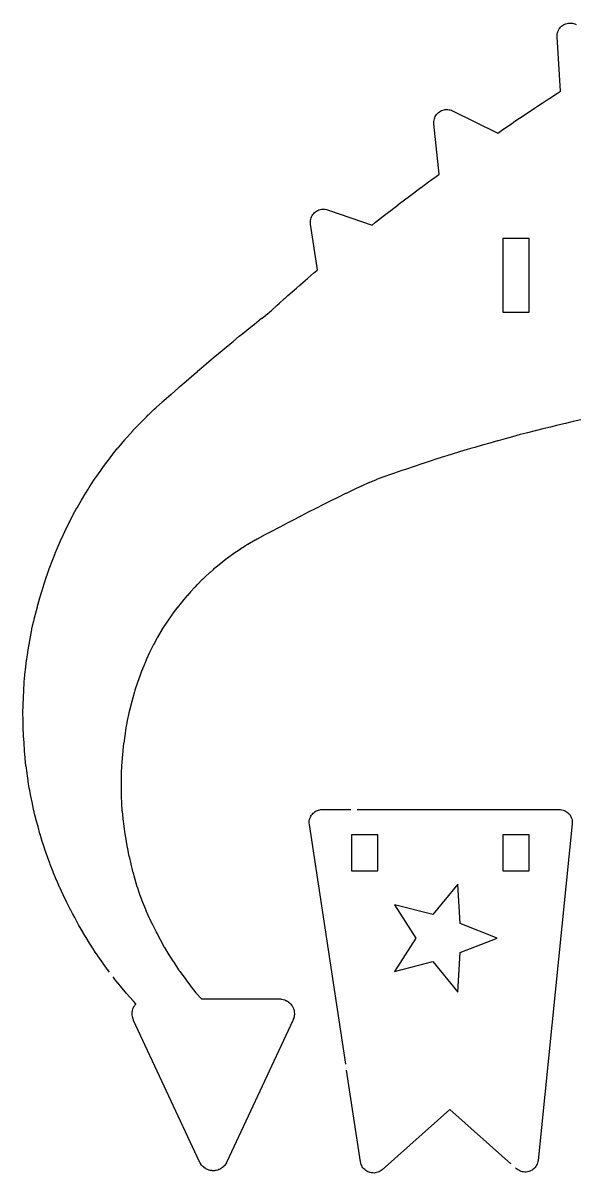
# Model space of a CAD drawing. Header units: millimetres. Extents: x 9 to 267, y 8 to 290.
# Drawn here: x 8.9 to 67.2, y 8.2 to 129.6 of the extents above; entities that cross this region are included whole.
import ezdxf

# ---------------------------------------------------------------- set-up
doc = ezdxf.new("R2010")
doc.units = ezdxf.units.MM
doc.layers.add('CUT', color=1, linetype='CONTINUOUS')
doc.layers.add('ENGRAVE', color=5, linetype='CONTINUOUS')

msp = doc.modelspace()

# ---------------------------------------------------------------- linework, layer by layer
at = {"layer": 'CUT', "color": 1}
for points in [[(18.0263, 29.4153), (17.9277, 29.5468), (17.9234, 29.5525), (17.9192, 29.5582), (17.915, 29.5639), (17.353, 30.3302), (17.3437, 30.343), (17.3345, 30.3559), (17.3254, 30.3688), (16.7896, 31.1368), (16.7799, 31.1509), (16.7703, 31.1651), (16.7608, 31.1793), (16.5406, 31.5129), (16.5373, 31.5178), (16.2604, 31.9413), (16.2525, 31.9536), (16.2446, 31.9659), (16.2368, 31.9783), (15.7524, 32.7557), (15.7496, 32.7602), (15.7398, 32.7761), (15.7359, 32.7825), (15.2705, 33.5456), (15.264, 33.5563), (15.2577, 33.5669), (15.2514, 33.5776), (14.9376, 34.1143), (14.9352, 34.1185), (14.8077, 34.3383), (14.7982, 34.3551), (14.7888, 34.3718), (14.7795, 34.3887), (14.3619, 35.1591), (14.3591, 35.1645), (14.1371, 35.5786), (14.1338, 35.5848), (13.9415, 35.948), (13.9353, 35.9598), (13.9293, 35.9715), (13.9233, 35.9833), (13.5362, 36.751), (13.5309, 36.7616), (13.5257, 36.7722), (13.5205, 36.7828), (13.3361, 37.1651), (13.3323, 37.1731), (13.1467, 37.5646), (13.1451, 37.568), (12.7765, 38.3511), (12.771, 38.3629), (12.7656, 38.3747), (12.7602, 38.3865), (12.5317, 38.8976), (12.4241, 39.1384), (12.4147, 39.1599), (12.4054, 39.1816), (12.3964, 39.2033), (12.0943, 39.9488), (12.0879, 39.9648), (12.0816, 39.9808), (12.0755, 39.9969), (11.7847, 40.771), (11.7837, 40.7737), (11.7329, 40.9098), (11.7296, 40.9186), (11.4917, 41.57), (11.49, 41.5745), (11.2092, 42.352), (11.2036, 42.3676), (11.1982, 42.3833), (11.1928, 42.399), (10.9456, 43.1403), (10.9376, 43.1654), (10.9297, 43.1905), (10.9222, 43.2156), (10.7053, 43.9628), (10.7021, 43.9741), (10.6989, 43.9854), (10.6958, 43.9967), (10.4864, 44.7682), (10.2663, 45.5502), (10.2608, 45.5707), (10.2553, 45.5913), (10.25, 45.6119), (10.1275, 46.1072), (10.0683, 46.3453), (10.0623, 46.3707), (10.0565, 46.3962), (10.0509, 46.4218), (9.895, 47.1743), (9.8935, 47.1816), (9.892, 47.1888), (9.8906, 47.1961), (9.7374, 47.9787), (9.7359, 47.986), (9.5771, 48.7488), (9.5721, 48.7737), (9.5674, 48.7987), (9.563, 48.8237), (9.4401, 49.551), (9.4361, 49.5763), (9.4323, 49.6017), (9.4288, 49.6271), (9.3308, 50.3827), (9.3296, 50.3914), (9.3262, 50.415), (9.3257, 50.4185), (9.2201, 51.176), (9.2188, 51.1855), (9.2175, 51.1949), (9.2163, 51.2044), (9.1231, 51.9499), (9.1199, 51.9782), (9.117, 52.0065), (9.1143, 52.0349), (9.0542, 52.7691), (9.0529, 52.7863), (9.0517, 52.8034), (9.0507, 52.8206), (9.0079, 53.5839), (9.0074, 53.5912), (9.0069, 53.5986), (9.0064, 53.6059), (8.9464, 54.3555), (8.9445, 54.3822), (8.9429, 54.4089), (8.9415, 54.4356), (8.9126, 55.1589), (8.9118, 55.1853), (8.9113, 55.2117), (8.911, 55.2382), (8.9107, 55.9914), (8.9107, 56.0004), (8.8989, 56.7812), (8.8988, 56.7934), (8.8987, 56.8057), (8.8987, 56.818), (8.9011, 57.5618), (8.9015, 57.5884), (8.9021, 57.615), (8.903, 57.6416), (8.9351, 58.3874), (8.9356, 58.3984), (8.9362, 58.4093), (8.9368, 58.4203), (8.983, 59.1957), (9.0237, 59.9641), (9.0254, 59.9917), (9.0275, 60.0193), (9.0298, 60.0469), (9.0984, 60.772), (9.1009, 60.7963), (9.1036, 60.8205), (9.1066, 60.8447), (9.2053, 61.5953), (9.2064, 61.6042), (9.2075, 61.6132), (9.2084, 61.6221), (9.2846, 62.3701), (9.2875, 62.396), (9.2906, 62.422), (9.2941, 62.4479), (9.3257, 62.6717), (9.3967, 63.1738), (9.4005, 63.1992), (9.4046, 63.2245), (9.4089, 63.2499), (9.5457, 64.0065), (9.6849, 64.8003), (9.6865, 64.809), (9.6881, 64.8179), (9.6897, 64.8267), (9.8318, 65.5779), (9.8368, 65.6028), (9.842, 65.6277), (9.8474, 65.6525), (10.0183, 66.3993), (10.0212, 66.4113), (10.024, 66.4234), (10.027, 66.4355), (10.1253, 66.8313), (10.1273, 66.8392), (10.2221, 67.2109), (10.4145, 67.985), (10.4205, 68.0079), (10.4266, 68.0307), (10.4329, 68.0536), (10.6471, 68.801), (10.6511, 68.8146), (10.6551, 68.8282), (10.6592, 68.8417), (10.8989, 69.6159), (10.9265, 69.7064), (10.9284, 69.7125), (11.1472, 70.4193), (11.1481, 70.4223), (11.3886, 71.1928), (11.3952, 71.2132), (11.4019, 71.2336), (11.4088, 71.2539), (11.6665, 71.9951), (11.6738, 72.0155), (11.6812, 72.0358), (11.6888, 72.0561), (11.7293, 72.1615), (11.73, 72.1633), (11.9846, 72.8225), (12.2845, 73.6078), (12.2896, 73.6209), (12.2948, 73.634), (12.3, 73.6471), (12.5299, 74.2131), (12.5305, 74.2145), (12.6035, 74.3934), (12.6136, 74.4175), (12.6239, 74.4415), (12.6344, 74.4653), (12.9736, 75.2125), (12.9795, 75.2253), (12.9855, 75.2381), (12.9915, 75.2508), (13.3297, 75.9558), (13.3324, 75.9616), (13.3639, 76.0263), (13.7394, 76.8102), (13.7469, 76.8255), (13.7544, 76.8408), (13.7621, 76.8561), (14.1317, 77.5796), (14.1332, 77.5826), (14.1453, 77.6061), (14.1555, 77.6256), (14.1658, 77.6449), (14.1763, 77.6641), (14.5978, 78.4219), (14.6035, 78.432), (14.6092, 78.442), (14.6149, 78.452), (14.9304, 78.9968), (14.9353, 79.0052), (15.0702, 79.2343), (15.0725, 79.2383), (15.5371, 80.0211), (15.5443, 80.033), (15.5515, 80.0448), (15.5587, 80.0566), (15.7335, 80.3377), (15.7364, 80.3424), (16.0336, 80.8159), (16.0442, 80.8324), (16.0548, 80.8489), (16.0656, 80.8653), (16.5344, 81.5657), (16.5378, 81.5707), (16.5744, 81.6249), (16.5826, 81.6368), (16.5906, 81.6484), (16.5987, 81.66), (17.1455, 82.433), (17.1531, 82.4436), (17.3315, 82.6906), (17.337, 82.6981), (17.3422, 82.7053), (17.3476, 82.7126), (17.7371, 83.2366), (17.7413, 83.2422), (17.7455, 83.2478), (17.7497, 83.2534), (18.1322, 83.7569), (18.1378, 83.7643), (18.1435, 83.7716), (18.1492, 83.779), (18.3517, 84.0381), (18.3561, 84.0437), (18.3605, 84.0493), (18.3649, 84.0548), (18.9329, 84.7657), (18.9388, 84.7731), (18.9448, 84.7804), (18.9508, 84.7878), (18.9925, 84.8385), (18.9977, 84.8448), (19.0029, 84.8511), (19.0082, 84.8573), (19.6598, 85.6302), (19.6704, 85.6427), (19.6811, 85.6551), (19.6919, 85.6674), (19.7371, 85.7185), (19.7442, 85.7264), (20.3885, 86.4422), (20.3959, 86.4504), (20.5333, 86.6005), (20.5414, 86.6092), (20.5491, 86.6176), (20.557, 86.626), (21.1428, 87.244), (21.1503, 87.2518), (21.3351, 87.4437), (21.3428, 87.4516), (21.3502, 87.4592), (21.3578, 87.4669), (21.9339, 88.0457), (21.9413, 88.0531), (22.1359, 88.2456), (22.1439, 88.2535), (22.1517, 88.2611), (22.1596, 88.2687), (22.7644, 88.8475), (22.7717, 88.8544), (22.9366, 89.0098), (22.945, 89.0177), (22.9533, 89.0253), (22.9616, 89.033), (23.6382, 89.6493), (23.6451, 89.6556), (23.7313, 89.733), (23.7444, 89.7446), (23.7572, 89.7558), (23.7702, 89.767), (24.5465, 90.4286), (24.5513, 90.4327), (24.5723, 90.4504), (24.5808, 90.4577), (25.3425, 91.1249), (25.3508, 91.1321), (25.4864, 91.2489), (26.1475, 91.8287), (26.1507, 91.8315), (26.4063, 92.0542), (26.4091, 92.0566), (26.9495, 92.5249), (27.3247, 92.851), (27.3315, 92.8568), (27.7512, 93.2167), (28.2586, 93.6517), (28.2649, 93.6571), (28.5511, 93.8994), (29.2037, 94.4524), (29.2095, 94.4574), (29.3515, 94.5763), (30.1433, 95.2398), (30.1515, 95.2466), (30.9503, 95.9053), (30.9524, 95.907), (31.1325, 96.0549), (31.1363, 96.0581), (31.7522, 96.5601), (32.112, 96.8535), (32.1179, 96.8583), (32.5521, 97.2084), (33.1059, 97.6542), (33.1114, 97.6586), (33.3532, 97.8512), (34.1113, 98.4548), (34.1161, 98.4587), (34.152, 98.487), (34.1538, 98.4884), (34.9346, 99.1022), (34.9462, 99.1116), (34.9577, 99.1211), (34.9691, 99.1307), (35.1062, 99.2497), (35.1111, 99.254), (35.1159, 99.2583), (35.1208, 99.2627), (35.7463, 99.8295), (35.7498, 99.8327), (35.9956, 100.0539), (35.9978, 100.0558), (36.5451, 100.5462), (36.5502, 100.5507), (36.8923, 100.8541), (36.8947, 100.8562), (37.3477, 101.2562), (37.3505, 101.2586), (37.8, 101.6532), (37.8038, 101.6565), (38.1484, 101.9567), (38.7115, 102.4497), (38.7195, 102.4566), (38.9491, 102.6544), (39.6384, 103.2505), (39.6459, 103.2569), (39.7497, 103.3453), (40.0134, 103.5706), (39.28, 108.4051), (39.2666, 108.5367), (39.266, 108.6709), (39.2786, 108.8045), (39.3041, 108.9363), (39.3423, 109.0649), (39.3929, 109.1892), (39.4553, 109.308), (39.529, 109.4201), (39.6133, 109.5245), (39.7074, 109.6202), (39.8104, 109.7063), (39.9212, 109.7819), (40.039, 109.8464), (40.1624, 109.899), (40.2903, 109.9394), (40.4216, 109.9671), (40.555, 109.9819), (40.6892, 109.9837), (40.8229, 109.9723), (40.9549, 109.948), (41.0821, 109.9114), (45.7785, 108.3088), (46.1484, 108.6013), (46.1537, 108.6055), (46.4759, 108.8576), (46.4778, 108.8591), (46.9489, 109.2264), (46.9541, 109.2305), (47.508, 109.658), (47.5099, 109.6594), (47.7539, 109.8471), (48.5471, 110.4566), (48.5495, 110.4584), (49.3494, 111.0702), (49.3546, 111.0742), (49.5981, 111.2585), (49.5999, 111.2599), (50.1498, 111.6747), (50.1551, 111.6786), (50.6633, 112.0581), (50.6661, 112.0602), (50.9504, 112.2713), (50.9555, 112.2751), (51.7477, 112.8577), (51.7516, 112.8605), (52.5547, 113.4466), (52.5558, 113.4474), (52.8443, 113.6575), (52.8487, 113.6607), (52.881, 113.684), (52.3157, 118.9911), (52.3081, 119.1224), (52.3133, 119.2556), (52.3315, 119.3877), (52.3623, 119.5175), (52.4056, 119.6436), (52.4609, 119.765), (52.5276, 119.8804), (52.6053, 119.9888), (52.6931, 120.0892), (52.7902, 120.1806), (52.8956, 120.2622), (53.0085, 120.3332), (53.1278, 120.3929), (53.2522, 120.4407), (53.3807, 120.4763), (53.5121, 120.4993), (53.6451, 120.5095), (53.7784, 120.5067), (53.9108, 120.491), (54.0411, 120.4626), (54.168, 120.4217), (54.2887, 120.3694), (59.0635, 118.0191), (59.6989, 118.4597), (59.7017, 118.4617), (59.7524, 118.4966), (59.7577, 118.5003), (60.5522, 119.0426), (60.558, 119.0465), (60.8761, 119.2612), (60.8776, 119.2622), (61.3558, 119.5841), (61.3582, 119.5857), (62.067, 120.0605), (62.0698, 120.0624), (62.1577, 120.121), (62.9535, 120.6518), (62.9586, 120.6552), (63.2721, 120.8623), (63.7531, 121.1797), (63.7589, 121.1835), (64.493, 121.6625), (64.5548, 121.7027), (64.5592, 121.7056), (65.3555, 122.2201), (65.3595, 122.2226), (65.6834, 122.4303), (65.3367, 128.1893), (65.3354, 128.325), (65.3477, 128.4621), (65.3738, 128.5973), (65.4131, 128.7291), (65.4655, 128.8564), (65.5304, 128.9778), (65.607, 129.0921), (65.6947, 129.1981), (65.7925, 129.2949), (65.8996, 129.3814), (66.0147, 129.4568), (66.1368, 129.5203), (66.2646, 129.5713), (66.3969, 129.6092), (66.5323, 129.6337), (66.6695, 129.6446), (66.8071, 129.6417), (66.9437, 129.625), (67.078, 129.5948), (67.2086, 129.5514), (67.3341, 129.495)], [(67.8231, 87.726), (67.0223, 87.5427), (66.2222, 87.356), (65.421, 87.1656), (65.2618, 87.1273), (64.6223, 86.9729), (63.8229, 86.7769), (63.0258, 86.5782), (62.2196, 86.3721), (62.0485, 86.3282), (61.4314, 86.1682), (60.6212, 85.9498), (59.8289, 85.7349), (59.0883, 85.5283), (59.0223, 85.5098), (58.2259, 85.2848), (57.4277, 85.0557), (56.6247, 84.8204), (56.3139, 84.7284), (55.8254, 84.5833), (55.0269, 84.3434), (54.2263, 84.0991), (53.6744, 83.9287), (53.43, 83.8529), (52.6284, 83.5992), (51.8294, 83.3423), (51.1827, 83.1306), (51.0255, 83.0784), (50.2304, 82.8127), (49.429, 82.5402), (48.8174, 82.3296), (48.6268, 82.2637), (47.8314, 81.9871), (47.0299, 81.7035), (46.5452, 81.5299), (46.2459, 81.4223), (46.2333, 81.4176), (46.2208, 81.4128), (46.2083, 81.4078), (45.4504, 81.0971), (45.437, 81.0914), (45.4235, 81.0856), (45.4102, 81.0795), (44.6676, 80.7328), (44.6661, 80.732), (44.6405, 80.7201), (43.8331, 80.3372), (43.0376, 79.9607), (43.0316, 79.9578), (42.9861, 79.9357), (42.2398, 79.5677), (42.2329, 79.5643), (41.4386, 79.1784), (41.4324, 79.1753), (41.3503, 79.1343), (40.634, 78.7741), (39.8407, 78.3755), (39.7586, 78.3337), (39.0429, 77.9697), (38.2386, 77.5531), (38.2025, 77.5343), (38.2009, 77.5334), (37.4438, 77.1393), (36.6807, 76.7344), (36.6794, 76.7337), (36.6372, 76.7114), (35.8375, 76.2864), (35.8351, 76.2852), (35.1727, 75.9349), (35.1705, 75.9337), (35.0509, 75.8707), (35.0398, 75.865), (35.0287, 75.8592), (35.0176, 75.8536), (34.2495, 75.4674), (34.2398, 75.4624), (34.2301, 75.4574), (34.2205, 75.4522), (33.6412, 75.1346), (33.4474, 75.0282), (33.4405, 75.0243), (33.4335, 75.0204), (33.4266, 75.0165), (32.6501, 74.5635), (32.6425, 74.5591), (32.635, 74.5545), (32.6275, 74.55), (32.2913, 74.3407), (32.2839, 74.336), (31.8492, 74.057), (31.8439, 74.0535), (31.8385, 74.05), (31.8332, 74.0465), (31.0826, 73.542), (31.0755, 73.5372), (31.0558, 73.5236), (31.0479, 73.518), (31.0396, 73.5121), (31.0314, 73.5061), (30.2572, 72.9319), (30.2495, 72.9261), (30.2419, 72.9203), (30.2343, 72.9144), (30.0211, 72.7456), (29.4545, 72.2923), (29.4465, 72.2857), (29.0427, 71.9513), (29.036, 71.9457), (29.0293, 71.94), (29.0227, 71.9342), (28.659, 71.615), (28.6532, 71.6098), (28.6474, 71.6046), (28.6416, 71.5993), (28.1589, 71.1532), (27.8597, 70.8717), (27.8546, 70.8668), (27.8495, 70.862), (27.8444, 70.857), (27.3385, 70.3579), (27.3315, 70.3509), (27.3245, 70.3438), (27.3176, 70.3367), (27.0615, 70.067), (27.054, 70.0591), (26.5938, 69.5572), (26.2638, 69.1915), (26.2588, 69.1859), (26.2539, 69.1803), (26.2489, 69.1746), (25.8961, 68.7634), (25.8897, 68.7558), (25.8833, 68.7482), (25.877, 68.7405), (25.4587, 68.2198), (25.252, 67.9627), (25.2472, 67.9567), (25.2425, 67.9507), (25.2379, 67.9446), (24.6686, 67.1992), (24.6631, 67.1919), (24.6577, 67.1846), (24.6523, 67.1772), (24.6442, 67.1658), (24.64, 67.1599), (24.6358, 67.154), (24.6317, 67.148), (24.0975, 66.3649), (24.0924, 66.3573), (23.8671, 66.0163), (23.8624, 66.0091), (23.583, 65.5731), (23.5777, 65.5647), (23.5725, 65.5562), (23.5673, 65.5477), (23.1085, 64.7774), (23.1028, 64.7676), (23.0972, 64.7578), (23.0917, 64.7479), (23.067, 64.7028), (23.0658, 64.7005), (22.6726, 63.9846), (22.6657, 63.9718), (22.659, 63.9588), (22.6525, 63.9458), (22.2771, 63.1779), (22.2739, 63.1712), (22.2716, 63.1664), (22.2684, 63.1595), (22.2654, 63.153), (21.9177, 62.3785), (21.9152, 62.3728), (21.9127, 62.3671), (21.9103, 62.3614), (21.5807, 61.5855), (21.5769, 61.5763), (21.5731, 61.5671), (21.5695, 61.5579), (21.4729, 61.3083), (21.4698, 61.3003), (21.2778, 60.7831), (21.2742, 60.7734), (20.9962, 59.9838), (20.993, 59.9746), (20.7312, 59.1916), (20.7281, 59.1821), (20.7251, 59.1726), (20.7222, 59.163), (20.6754, 59.0061), (20.4975, 58.3894), (20.4944, 58.3786), (20.2828, 57.5906), (20.2811, 57.5844), (20.2796, 57.5782), (20.278, 57.572), (20.0878, 56.7995), (20.0853, 56.7887), (20.0828, 56.778), (20.0805, 56.7672), (19.9199, 55.996), (19.9185, 55.989), (19.9171, 55.9821), (19.9158, 55.9751), (19.8738, 55.7475), (19.7728, 55.1979), (19.7716, 55.1908), (19.7704, 55.1838), (19.7692, 55.1767), (19.6451, 54.3995), (19.644, 54.3925), (19.643, 54.3855), (19.642, 54.3785), (19.5362, 53.6009), (19.5353, 53.5941), (19.5344, 53.5873), (19.5336, 53.5805), (19.4454, 52.8023), (19.4447, 52.7957), (19.444, 52.789), (19.4434, 52.7824), (19.3724, 52.0053), (19.3718, 51.9978), (19.3712, 51.9903), (19.3706, 51.9829), (19.3189, 51.2069), (19.3184, 51.1996), (19.318, 51.1922), (19.3177, 51.1849), (19.2845, 50.4069), (19.2843, 50.4007), (19.2841, 50.3945), (19.2839, 50.3882), (19.2666, 49.61), (19.2664, 49.5977), (19.2646, 48.8112), (19.2647, 48.7992), (19.2782, 48.0124), (19.2785, 48.0007), (19.307, 47.2166), (19.3073, 47.2081), (19.3078, 47.1995), (19.3083, 47.1909), (19.3579, 46.4216), (19.3586, 46.4113), (19.3595, 46.4009), (19.3604, 46.3906), (19.4364, 45.6206), (19.4372, 45.6124), (19.4381, 45.6043), (19.4391, 45.5962), (19.5367, 44.8192), (19.5375, 44.8131), (19.5384, 44.8071), (19.5392, 44.801), (19.653, 44.0222), (19.6548, 44.0102), (19.7856, 43.2235), (19.7877, 43.2117), (19.8737, 42.7501), (19.9345, 42.4245), (19.9367, 42.4132), (20.0988, 41.6262), (20.1013, 41.6145), (20.2792, 40.8286), (20.2809, 40.8212), (20.2827, 40.8138), (20.2845, 40.8063), (20.4808, 40.0302), (20.4827, 40.0229), (20.4846, 40.0157), (20.4866, 40.0084), (20.6718, 39.345), (20.6722, 39.3433), (20.7039, 39.2292), (20.7067, 39.2196), (20.9349, 38.4467), (20.9398, 38.4311), (20.9448, 38.4155), (20.9501, 38.4), (21.2216, 37.634), (21.4673, 36.9562), (21.5078, 36.8468), (21.5127, 36.834), (21.5177, 36.8214), (21.523, 36.8086), (21.8497, 36.0363), (21.8528, 36.0289), (22.1768, 35.2503), (22.1824, 35.2371), (22.1883, 35.224), (22.1943, 35.2109), (22.2635, 35.0644), (22.2662, 35.0587), (22.2689, 35.0531), (22.2717, 35.0474), (22.5717, 34.4444), (22.5755, 34.4368), (22.5792, 34.4291), (22.5829, 34.4215), (22.9542, 33.6508), (22.9597, 33.6396), (22.9654, 33.6285), (22.9711, 33.6174), (23.0615, 33.4479), (23.0665, 33.4386), (23.3953, 32.8463), (23.401, 32.836), (23.8269, 32.0527), (23.8326, 32.0424), (23.8385, 32.0321), (23.8444, 32.0218), (23.8581, 31.9989), (24.3165, 31.2441), (24.6554, 30.692), (24.6607, 30.6835), (24.6661, 30.6751), (24.6715, 30.6667), (24.8193, 30.4427), (24.8203, 30.4413), (25.3389, 29.653), (25.3437, 29.6458), (25.3486, 29.6386), (25.3535, 29.6314), (25.4522, 29.4902), (25.458, 29.4822), (25.4638, 29.4741), (25.4697, 29.4662), (25.9186, 28.8665), (25.9297, 28.8515), (25.9406, 28.8364), (25.9515, 28.8213), (26.2514, 28.3966), (26.2575, 28.388), (26.2638, 28.3795), (26.2701, 28.371), (26.5099, 28.0551), (26.5145, 28.0491), (26.5192, 28.0432), (26.5239, 28.0372), (27.0548, 27.3727), (27.0587, 27.3678), (27.1394, 27.2658), (27.1489, 27.2541), (27.1587, 27.2424), (27.1685, 27.2308), (27.7425, 26.575), (35.9683, 26.575), (36.0354, 26.5733), (36.0907, 26.5705), (36.2242, 26.5571), (36.2476, 26.5535), (36.3791, 26.5268), (36.4021, 26.5209), (36.5302, 26.4811), (36.5524, 26.473), (36.676, 26.4205), (36.6973, 26.4102), (36.8149, 26.3456), (36.8351, 26.3332), (36.9456, 26.2572), (36.9644, 26.2428), (37.0669, 26.1561), (37.0841, 26.1399), (37.1773, 26.0434), (37.1929, 26.0256), (37.276, 25.9202), (37.2897, 25.9009), (37.3617, 25.7877), (37.3734, 25.7671), (37.4338, 25.6473), (37.4434, 25.6256), (37.4915, 25.5004), (37.4988, 25.4779), (37.5341, 25.3484), (37.5392, 25.3253), (37.5613, 25.1929), (37.564, 25.1694), (37.5728, 25.0355), (37.5731, 25.0118), (37.5684, 24.8777), (37.5664, 24.8541), (37.5483, 24.7212), (37.5439, 24.6979), (37.5125, 24.5674), (37.5058, 24.5447), (37.4616, 24.4181), (37.4407, 24.3668), (37.4138, 24.3052), (30.4404, 9.3622), (30.4111, 9.3031), (30.3856, 9.255), (30.3184, 9.1416), (30.3055, 9.1222), (30.2274, 9.0159), (30.2128, 8.9979), (30.1246, 8.8998), (30.1082, 8.8833), (30.0108, 8.7945), (29.9929, 8.7797), (29.8872, 8.7008), (29.8679, 8.6878), (29.7549, 8.6198), (29.7345, 8.6087), (29.6154, 8.5521), (29.5939, 8.5432), (29.4698, 8.4986), (29.4476, 8.4918), (29.3197, 8.4596), (29.2969, 8.455), (29.1665, 8.4356), (29.1433, 8.4333), (29.0116, 8.4268), (28.9884, 8.4268), (28.8567, 8.4333), (28.8335, 8.4356), (28.7031, 8.455), (28.6803, 8.4596), (28.5524, 8.4918), (28.5302, 8.4986), (28.4061, 8.5432), (28.3846, 8.5521), (28.2655, 8.6087), (28.2451, 8.6198), (28.1321, 8.6878), (28.1128, 8.7008), (28.0071, 8.7797), (27.9892, 8.7945), (27.8918, 8.8833), (27.8754, 8.8998), (27.7872, 8.9979), (27.7726, 9.0159), (27.6945, 9.1222), (27.6816, 9.1416), (27.6144, 9.255), (27.5889, 9.3031), (27.5596, 9.3622), (20.5862, 24.3052), (20.5593, 24.3668), (20.5384, 24.4181), (20.4942, 24.5447), (20.4875, 24.5674), (20.4561, 24.6979), (20.4517, 24.7212), (20.4336, 24.8541), (20.4316, 24.8777), (20.4269, 25.0118), (20.4272, 25.0355), (20.436, 25.1694), (20.4387, 25.1929), (20.4608, 25.3253), (20.4659, 25.3484), (20.5012, 25.4779), (20.5085, 25.5004), (20.5566, 25.6256), (20.5662, 25.6473), (20.6266, 25.7671), (20.6383, 25.7877), (20.7103, 25.9009), (20.724, 25.9202), (20.8071, 26.0256), (20.8333, 26.0555), (20.577, 26.3263), (20.5621, 26.3423), (20.5474, 26.3583), (20.5328, 26.3745), (19.8525, 27.142), (19.845, 27.1505), (19.7593, 27.2489), (19.7482, 27.2617), (19.7376, 27.2742), (19.727, 27.2868), (19.1797, 27.9475), (19.1757, 27.9523), (18.9543, 28.2222), (18.9458, 28.2326), (18.9375, 28.243), (18.9291, 28.2535), (18.5414, 28.7458), (18.5351, 28.7539), (18.4221, 28.8997)], [(42.9985, 19.6774), (39.1527, 44.9953), (39.1394, 45.1243), (39.1384, 45.2557), (39.15, 45.3867), (39.1741, 45.5159), (39.2104, 45.6423), (39.2585, 45.7646), (39.3182, 45.8818), (39.3888, 45.9927), (39.4696, 46.0964), (39.56, 46.1918), (39.659, 46.2783), (39.7659, 46.3548), (39.8796, 46.4208), (39.9991, 46.4757), (40.1232, 46.5189), (40.251, 46.55), (40.3811, 46.5688), (40.5106, 46.575), (43.5525, 46.575)], [(44.2025, 46.575), (65.5636, 46.575), (65.6967, 46.5684), (65.8304, 46.5486), (65.9615, 46.5157), (66.0888, 46.4701), (66.2109, 46.4122), (66.3268, 46.3426), (66.4353, 46.262), (66.5353, 46.1711), (66.6259, 46.0708), (66.7063, 45.9621), (66.7756, 45.8461), (66.8331, 45.7238), (66.8784, 45.5964), (66.911, 45.4652), (66.9305, 45.3315), (66.9368, 45.1964), (66.9299, 45.0633), (63.3307, 9.5209), (63.3103, 9.387), (63.2763, 9.2541), (63.2292, 9.1252), (63.1694, 9.0017), (63.0977, 8.8847), (63.0146, 8.7754), (62.9211, 8.675), (62.818, 8.5844), (62.7064, 8.5045), (62.5874, 8.4362), (62.4622, 8.38), (62.332, 8.3366), (62.1981, 8.3064), (62.0619, 8.2897), (61.9247, 8.2867), (61.7879, 8.2973), (61.6528, 8.3216), (61.5208, 8.3592), (61.3932, 8.4097), (61.2713, 8.4727), (61.1563, 8.5476), (61.0507, 8.6323), (60.9348, 8.7354)], [(60.449, 9.1672), (54, 14.8997), (46.8378, 8.5333), (46.7348, 8.4503), (46.6226, 8.3768), (46.5038, 8.3145), (46.3795, 8.2642), (46.2509, 8.2261), (46.1192, 8.2008), (45.9857, 8.1884), (45.8515, 8.1891), (45.7181, 8.2029), (45.5867, 8.2296), (45.4585, 8.2689), (45.3347, 8.3206), (45.2165, 8.3841), (45.1051, 8.4588), (45.0015, 8.544), (44.9067, 8.6389), (44.8216, 8.7425), (44.747, 8.854), (44.6836, 8.9722), (44.6321, 9.096), (44.5928, 9.2242), (44.5666, 9.3539), (43.0961, 19.0347)]]:
    msp.add_lwpolyline(points, dxfattribs=at)
for points in [[(59.605, 106.895), (59.605, 99.105), (62.395, 99.105), (62.395, 106.895), (59.605, 106.895)], [(43.605, 43.895), (43.605, 40.105), (46.395, 40.105), (46.395, 43.895), (43.605, 43.895)], [(59.605, 43.895), (59.605, 40.105), (62.395, 40.105), (62.395, 43.895), (59.605, 43.895)]]:
    msp.add_lwpolyline(points, close=True, dxfattribs=at)
at = {"layer": 'ENGRAVE', "color": 5}
msp.add_lwpolyline([(59, 33), (55.1034, 34.5282), (54.8541, 38.7063), (52.1966, 35.4727), (48.1459, 36.5267), (50.4, 33), (48.1459, 29.4733), (52.1966, 30.5273), (54.8541, 27.2937), (55.1034, 31.4718), (59, 33)], close=True, dxfattribs=at)

doc.saveas('drawing.dxf')
